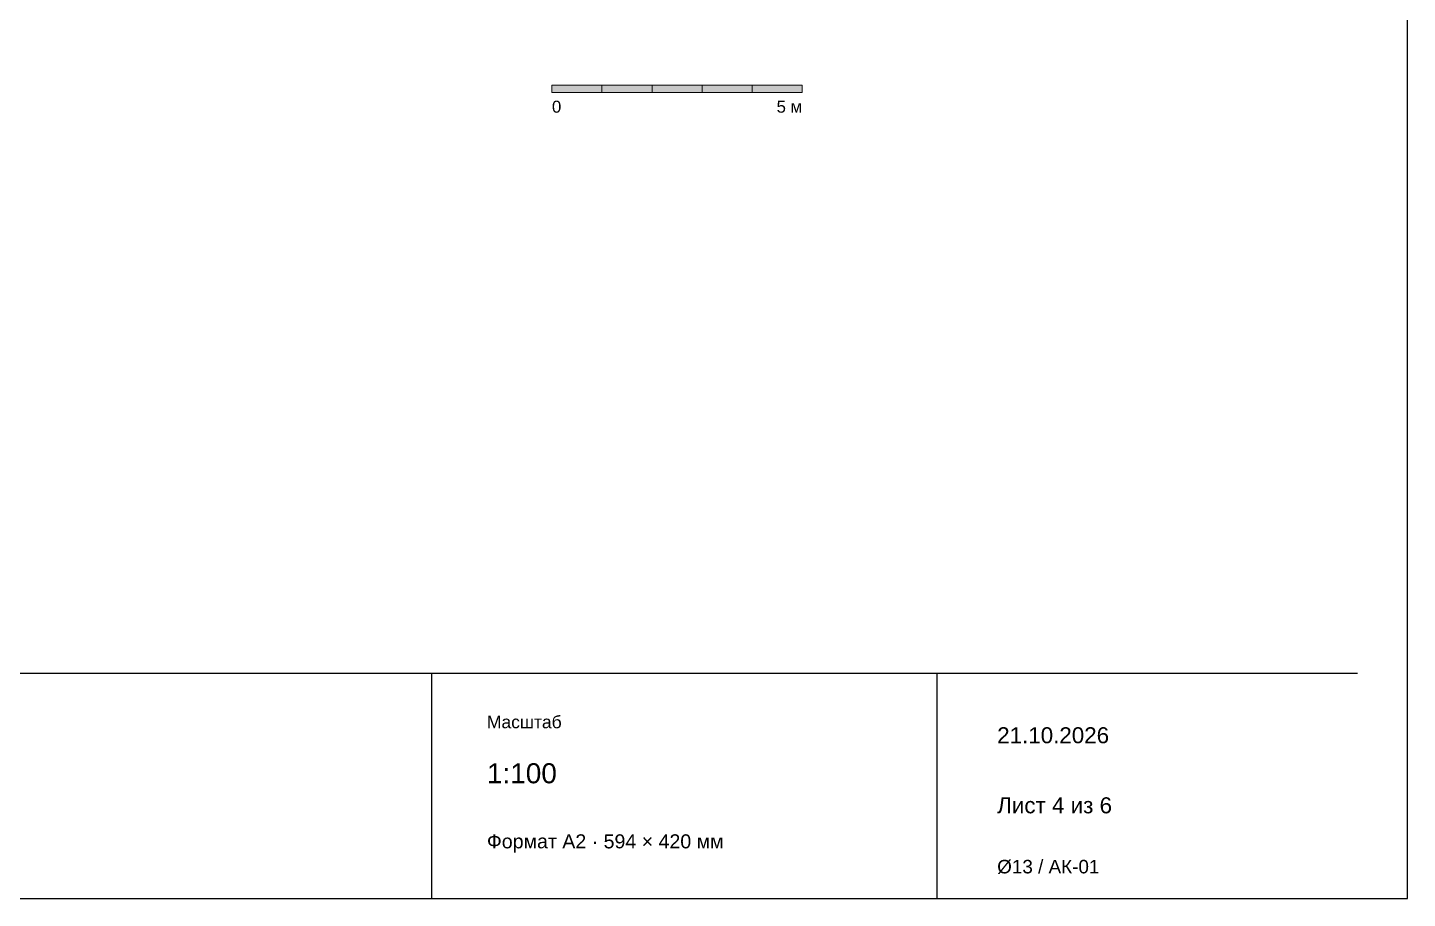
# Paper-space layout '04 Разрезы А–А и Б–Б' of a CAD drawing. Header units: millimetres. Extents: x 10 to 584, y 10 to 410.
# Drawn here: x 308.2 to 584, y 10 to 184 of the extents above; entities that cross this region are included whole.
import ezdxf
from ezdxf.enums import TextEntityAlignment as Align

# ---------------------------------------------------------------- set-up
doc = ezdxf.new("R2010")
doc.units = ezdxf.units.MM
for name, color, linetype, lineweight, true_color in [('P_FILL', 7, 'Continuous', 0, 0xe8e9e2), ('P_FRAME', 7, 'Continuous', 25, 0x203e3b), ('P_OUTLINE', 7, 'Continuous', 18, 0x203e3b), ('P_TEXT', 7, 'Continuous', 18, 0x203e3b)]:
    doc.layers.add(name, color=color, linetype=linetype, lineweight=lineweight, true_color=true_color)
doc.styles.add('DOME', font='Arial.ttf')

psp = doc.layouts.new('04 Разрезы А–А и Б–Б')

# ---------------------------------------------------------------- hatches: boundary and pattern name
at = {"layer": 'P_FILL', "true_color": 0x203e3b}
for points in [[(423, 171), (423, 172.5), (413, 172.5), (413, 171)], [(443, 171), (443, 172.5), (433, 172.5), (433, 171)], [(463, 171), (463, 172.5), (453, 172.5), (453, 171)]]:
    psp.add_hatch(color=119, dxfattribs=at).paths.add_polyline_path(points)
at = {"layer": 'P_FILL', "true_color": 0xffffff}
for points in [[(433, 171), (433, 172.5), (423, 172.5), (423, 171)], [(453, 171), (453, 172.5), (443, 172.5), (443, 171)]]:
    psp.add_hatch(color=7, dxfattribs=at).paths.add_polyline_path(points)

# ---------------------------------------------------------------- linework, layer by layer
at = {"layer": 'P_FRAME'}
for p, q in [((20, 55), (574, 55)), ((389, 10), (389, 55)), ((490, 10), (490, 55))]:
    psp.add_line(p, q, dxfattribs=at)
psp.add_lwpolyline([(584, 10), (584, 410), (10, 410), (10, 10), (584, 10)], dxfattribs=at)
at = {"layer": 'P_OUTLINE'}
for points in [[(423, 171), (423, 172.5), (413, 172.5), (413, 171), (423, 171)], [(433, 171), (433, 172.5), (423, 172.5), (423, 171), (433, 171)], [(443, 171), (443, 172.5), (433, 172.5), (433, 171), (443, 171)], [(453, 171), (453, 172.5), (443, 172.5), (443, 171), (453, 171)], [(463, 171), (463, 172.5), (453, 172.5), (453, 171), (463, 171)]]:
    psp.add_lwpolyline(points, dxfattribs=at)

# ---------------------------------------------------------------- texts
at = {"layer": 'P_TEXT', "style": 'DOME'}
for s, height, p in [('0', 2.4, (413, 167)), ('21.10.2026', 3.2, (502, 41)), ('1:100', 4, (400, 33)), ('Лист 4 из 6', 3.2, (502, 27)), ('Формат A2 · 594 × 420 мм', 2.8, (400, 20))]:
    psp.add_text(s, height=height, dxfattribs=at).set_placement(p)
psp.add_text('5 м', height=2.4, dxfattribs=at).set_placement((463, 167), align=Align.RIGHT)
at = {"layer": 'P_TEXT', "color": 8, "true_color": 0x71817c, "style": 'DOME'}
for s, height, p in [('Масштаб', 2.5, (400, 44)), ('Ø13 / АК-01', 2.7, (502, 15))]:
    psp.add_text(s, height=height, dxfattribs=at).set_placement(p)

doc.saveas('drawing.dxf')
